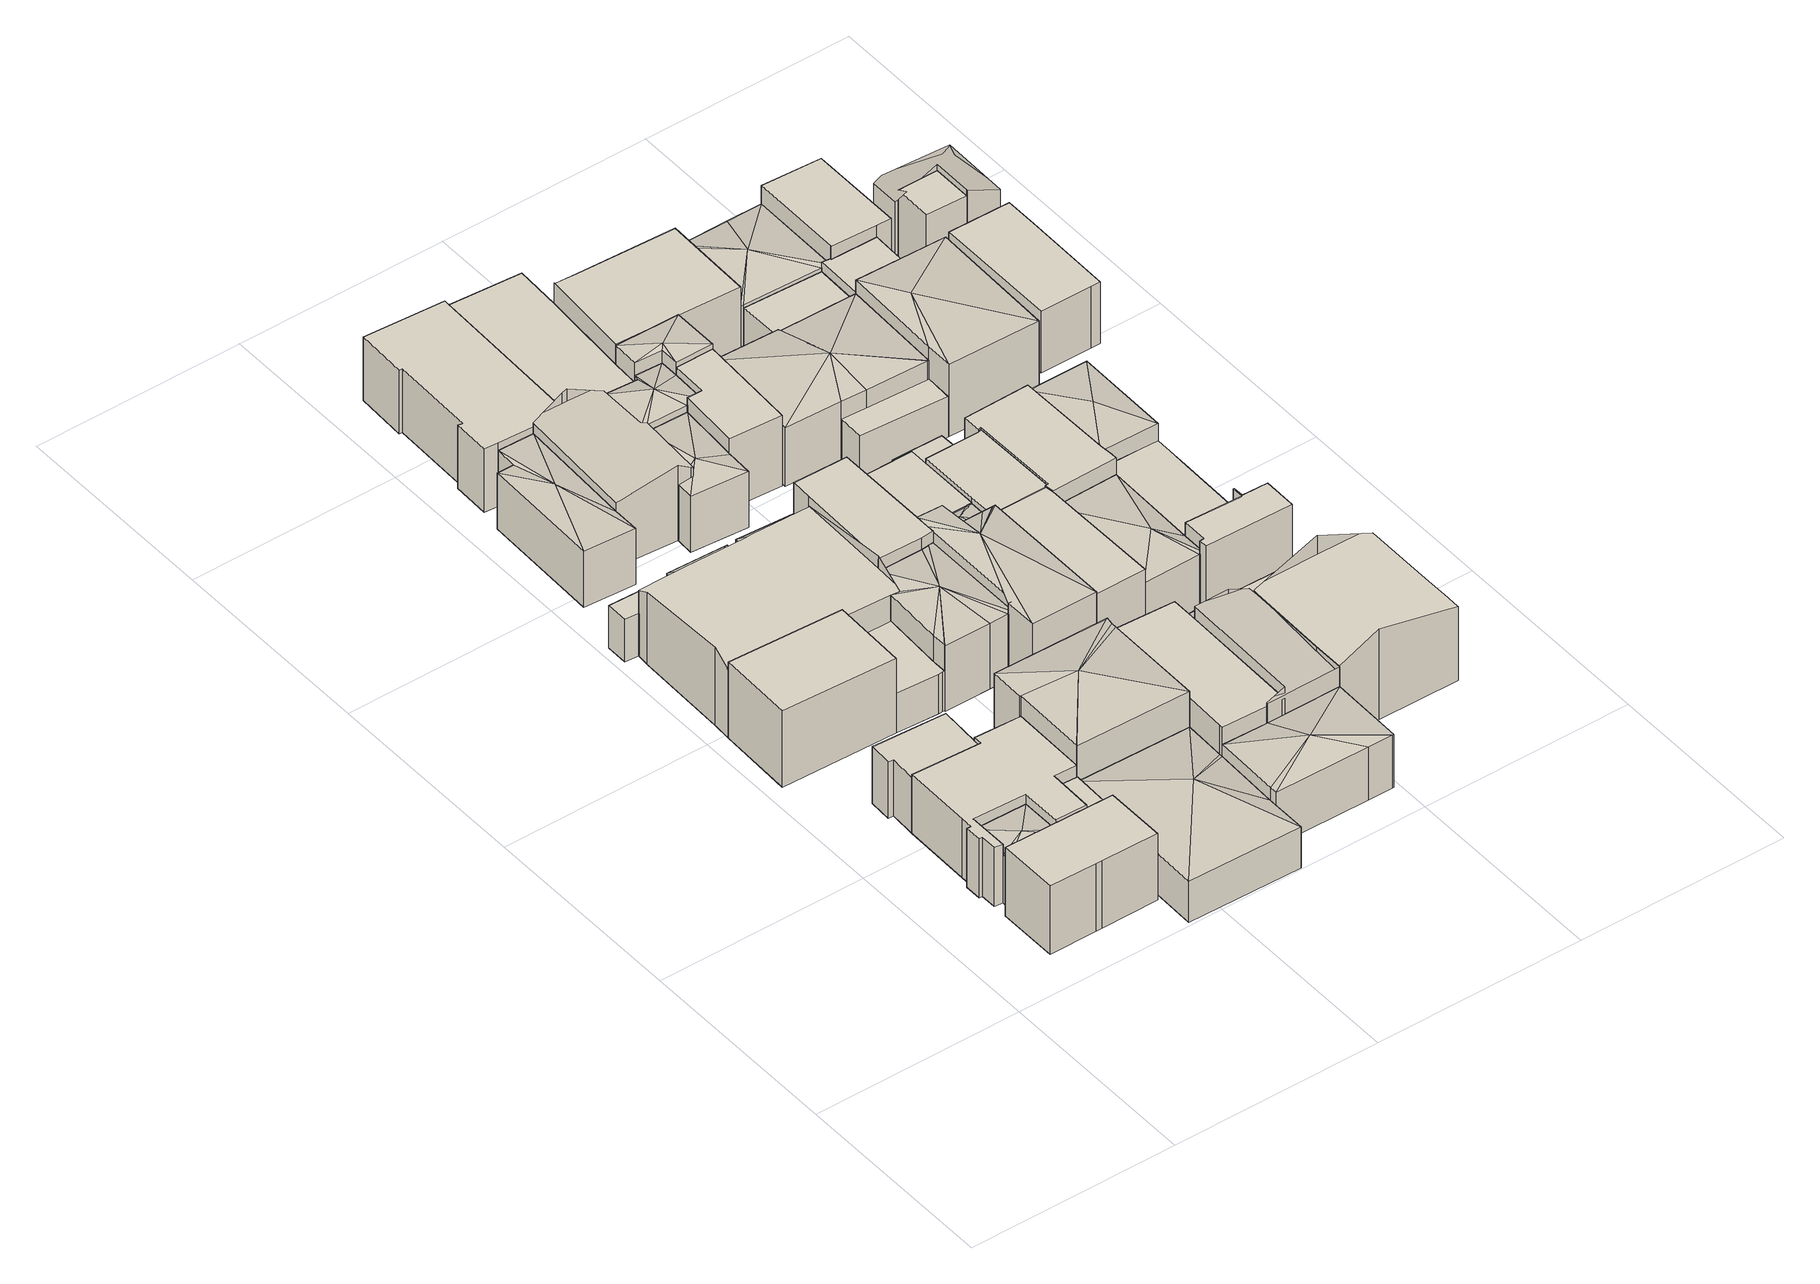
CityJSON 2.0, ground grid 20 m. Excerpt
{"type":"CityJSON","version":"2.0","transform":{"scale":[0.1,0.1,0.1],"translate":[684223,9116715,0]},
"CityObjects":{
"building1":{"type":"Building","attributes":{"Building Type":"Residential","Roof Shape":"hip","Roof Material":"Concrete Glazed Tile","Roof Material Code":"1","Roof Direction":"west","Building Height":4.95,"Roof Slope":25.5,"Footprint Area":23.11,"Solar PV Capacity Low":2.89,"Solar PV Capacity High":3.8,"Solar Annual Energy Low":4172,"Solar Annual Energy High":5498,"Suitable PV Area":17.27},"geometry":[{"type":"MultiSurface","lod":"2.2","boundaries":[[[0,1,2,3,4,5]],[[5,4,6,7]],[[4,3,8,6]],[[3,2,9,8]],[[2,1,10,9]],[[1,0,11,10]],[[0,5,7,11]],[[7,6,12]],[[6,8,12]],[[8,9,12]],[[9,10,12]],[[10,11,12]],[[11,7,12]]]}]},
"building2":{"type":"Building","attributes":{"Building Type":"Residential","Roof Shape":"shed","Roof Material":"Concrete Glazed Tile","Roof Material Code":"1","Roof Direction":"west","Building Height":6.92,"Roof Slope":14.3,"Footprint Area":62.15,"Solar PV Capacity Low":7.78,"Solar PV Capacity High":10.22,"Solar Annual Energy Low":11221,"Solar Annual Energy High":14788,"Suitable PV Area":46.46},"geometry":[{"type":"MultiSurface","lod":"2.2","boundaries":[[[13,14,15,16,17,18]],[[18,17,19,20]],[[17,16,21,19]],[[16,15,22,21]],[[15,14,23,22]],[[14,13,24,23]],[[13,18,20,24]],[[20,19,21,22,23,24]]]}]},
"building3":{"type":"Building","attributes":{"Building Type":"Residential","Roof Shape":"shed","Roof Material":"Concrete Glazed Tile","Roof Material Code":"1","Roof Direction":"west","Building Height":5.92,"Roof Slope":10.8,"Footprint Area":95.03,"Solar PV Capacity Low":11.9,"Solar PV Capacity High":15.63,"Solar Annual Energy Low":17157,"Solar Annual Energy High":22612,"Suitable PV Area":71.04},"geometry":[{"type":"MultiSurface","lod":"2.2","boundaries":[[[25,26,27,28,29,30,31,32,33,34,35,36,37,38,0,5,4,3]],[[3,4,39,40]],[[4,5,41,39]],[[5,0,42,41]],[[0,38,43,42]],[[38,37,44,43]],[[37,36,45,44]],[[36,35,46,45]],[[35,34,47,46]],[[34,33,48,47]],[[33,32,49,48]],[[32,31,50,49]],[[31,30,51,50]],[[30,29,52,51]],[[29,28,53,52]],[[28,27,54,53]],[[27,26,55,54]],[[26,25,56,55]],[[25,3,40,56]],[[40,39,41,42,43,44,45,46,47,48,49,50,51,52,53,54,55,56]]]}]},
"building4":{"type":"Building","attributes":{"Building Type":"Residential","Roof Shape":"shed","Roof Material":"Concrete Glazed Tile","Roof Material Code":"1","Roof Direction":"west","Building Height":5.67,"Roof Slope":19.9,"Footprint Area":32.09,"Solar PV Capacity Low":4.02,"Solar PV Capacity High":5.28,"Solar Annual Energy Low":5793,"Solar Annual Energy High":7635,"Suitable PV Area":23.99},"geometry":[{"type":"MultiSurface","lod":"2.2","boundaries":[[[57,58,59,32,31,30,60]],[[60,30,61,62]],[[30,31,63,61]],[[31,32,64,63]],[[32,59,65,64]],[[59,58,66,65]],[[58,57,67,66]],[[57,60,62,67]],[[62,61,63,64,65,66,67]]]}]},
"building5":{"type":"Building","attributes":{"Building Type":"Residential","Roof Shape":"shed","Roof Material":"Concrete Glazed Tile","Roof Material Code":"1","Roof Direction":"west","Building Height":7.72,"Roof Slope":13.5,"Footprint Area":79.87,"Solar PV Capacity Low":10,"Solar PV Capacity High":13.13,"Solar Annual Energy Low":14419,"Solar Annual Energy High":19003,"Suitable PV Area":59.7},"geometry":[{"type":"MultiSurface","lod":"2.2","boundaries":[[[68,69,70,71]],[[71,70,72,73]],[[70,69,74,72]],[[69,68,75,74]],[[68,71,73,75]],[[73,72,74,75]]]}]},
"building6":{"type":"Building","attributes":{"Building Type":"Residential","Roof Shape":"flat","Roof Material":"Concrete Glazed Tile","Roof Material Code":"1","Roof Direction":"west","Building Height":4.41,"Roof Slope":7.9,"Footprint Area":8.49,"Solar PV Capacity Low":1.06,"Solar PV Capacity High":1.4,"Solar Annual Energy Low":1532,"Solar Annual Energy High":2019,"Suitable PV Area":6.34},"geometry":[{"type":"MultiSurface","lod":"2.2","boundaries":[[[76,77,78,79,80]],[[80,79,81,82]],[[79,78,83,81]],[[78,77,84,83]],[[77,76,85,84]],[[76,80,82,85]],[[82,81,83,84,85]]]}]},
"building7":{"type":"Building","attributes":{"Building Type":"Residential","Roof Shape":"shed","Roof Material":"Concrete Glazed Tile","Roof Material Code":"1","Roof Direction":"west","Building Height":4.76,"Roof Slope":17.5,"Footprint Area":8.73,"Solar PV Capacity Low":1.09,"Solar PV Capacity High":1.43,"Solar Annual Energy Low":1575,"Solar Annual Energy High":2076,"Suitable PV Area":6.52},"geometry":[{"type":"MultiSurface","lod":"2.2","boundaries":[[[27,86,26,87,88]],[[88,87,89,90]],[[87,26,91,89]],[[26,86,92,91]],[[86,27,93,92]],[[27,88,90,93]],[[90,89,91,92,93]]]}]},
"building8":{"type":"Building","attributes":{"Building Type":"Residential","Roof Shape":"gable","Roof Material":"Concrete Glazed Tile","Roof Material Code":"1","Roof Direction":"west","Building Height":6.79,"Roof Slope":32.1,"Footprint Area":198.18,"Solar PV Capacity Low":24.81,"Solar PV Capacity High":32.59,"Solar Annual Energy Low":35781,"Solar Annual Energy High":47156,"Suitable PV Area":148.14},"geometry":[{"type":"MultiSurface","lod":"2.2","boundaries":[[[94,95,96,79,78,97,98,68,71,99,100,101,102,103]],[[103,102,104,105]],[[102,101,106,104]],[[101,100,107,106]],[[100,99,108,107]],[[99,71,109,108]],[[71,68,110,109]],[[68,98,111,110]],[[98,97,112,111]],[[97,78,113,112]],[[78,79,114,113]],[[79,96,115,114]],[[96,95,116,115]],[[95,94,117,116]],[[94,103,105,117]],[[105,104,106,107,108,109,110,111,112,113,114,115,116,117]]]}]},
"building9":{"type":"Building","attributes":{"Building Type":"Residential","Roof Shape":"hip","Roof Material":"Concrete Glazed Tile","Roof Material Code":"1","Roof Direction":"west","Building Height":5.76,"Roof Slope":23.3,"Footprint Area":64.36,"Solar PV Capacity Low":8.06,"Solar PV Capacity High":10.58,"Solar Annual Energy Low":11620,"Solar Annual Energy High":15314,"Suitable PV Area":48.11},"geometry":[{"type":"MultiSurface","lod":"2.2","boundaries":[[[118,119,120,121,122,123,124]],[[124,123,125,126]],[[123,122,127,125]],[[122,121,128,127]],[[121,120,129,128]],[[120,119,130,129]],[[119,118,131,130]],[[118,124,126,131]],[[126,125,132]],[[125,127,132]],[[127,128,132]],[[128,129,132]],[[129,130,132]],[[130,131,132]],[[131,126,132]]]}]},
"building10":{"type":"Building","attributes":{"Building Type":"Residential","Roof Shape":"hip","Roof Material":"Concrete Glazed Tile","Roof Material Code":"1","Roof Direction":"west","Building Height":4.26,"Roof Slope":24.6,"Footprint Area":159.82,"Solar PV Capacity Low":20.01,"Solar PV Capacity High":26.28,"Solar Annual Energy Low":28854,"Solar Annual Energy High":38028,"Suitable PV Area":119.46},"geometry":[{"type":"MultiSurface","lod":"2.2","boundaries":[[[86,133,134,135,136,137,138]],[[138,137,139,140]],[[137,136,141,139]],[[136,135,142,141]],[[135,134,143,142]],[[134,133,144,143]],[[133,86,145,144]],[[86,138,140,145]],[[140,139,146]],[[139,141,146]],[[141,142,146]],[[142,143,146]],[[143,144,146]],[[144,145,146]],[[145,140,146]]]}]},
"building11":{"type":"Building","attributes":{"Building Type":"Residential","Roof Shape":"hip","Roof Material":"Concrete Glazed Tile","Roof Material Code":"1","Roof Direction":"west","Building Height":4.61,"Roof Slope":29.7,"Footprint Area":13.89,"Solar PV Capacity Low":1.74,"Solar PV Capacity High":2.28,"Solar Annual Energy Low":2508,"Solar Annual Energy High":3305,"Suitable PV Area":10.38},"geometry":[{"type":"MultiSurface","lod":"2.2","boundaries":[[[147,96,95,148]],[[148,95,149,150]],[[95,96,151,149]],[[96,147,152,151]],[[147,148,150,152]],[[150,149,153]],[[149,151,153]],[[151,152,153]],[[152,150,153]]]}]},
"building12":{"type":"Building","attributes":{"Building Type":"Residential","Roof Shape":"flat","Roof Material":"Concrete Glazed Tile","Roof Material Code":"1","Roof Direction":"west","Building Height":4.1,"Roof Slope":13,"Footprint Area":33.46,"Solar PV Capacity Low":4.19,"Solar PV Capacity High":5.5,"Solar Annual Energy Low":6041,"Solar Annual Energy High":7962,"Suitable PV Area":25.01},"geometry":[{"type":"MultiSurface","lod":"2.2","boundaries":[[[154,99,71,70,155,156,157]],[[157,156,158,159]],[[156,155,160,158]],[[155,70,161,160]],[[70,71,162,161]],[[71,99,163,162]],[[99,154,164,163]],[[154,157,159,164]],[[159,158,160,161,162,163,164]]]}]},
"building13":{"type":"Building","attributes":{"Building Type":"Residential","Roof Shape":"hip","Roof Material":"Concrete Glazed Tile","Roof Material Code":"1","Roof Direction":"west","Building Height":7.96,"Roof Slope":23,"Footprint Area":118.15,"Solar PV Capacity Low":14.79,"Solar PV Capacity High":19.43,"Solar Annual Energy Low":21332,"Solar Annual Energy High":28113,"Suitable PV Area":88.32},"geometry":[{"type":"MultiSurface","lod":"2.2","boundaries":[[[165,29,28,27,86,138,166,167,168]],[[168,167,169,170]],[[167,166,171,169]],[[166,138,172,171]],[[138,86,173,172]],[[86,27,174,173]],[[27,28,175,174]],[[28,29,176,175]],[[29,165,177,176]],[[165,168,170,177]],[[170,169,178]],[[169,171,178]],[[171,172,178]],[[172,173,178]],[[173,174,178]],[[174,175,178]],[[175,176,178]],[[176,177,178]],[[177,170,178]]]}]},
"building14":{"type":"Building","attributes":{"Building Type":"Residential","Roof Shape":"gable","Roof Material":"Concrete Glazed Tile","Roof Material Code":"1","Roof Direction":"west","Building Height":6.67,"Roof Slope":33.5,"Footprint Area":80.78,"Solar PV Capacity Low":10.11,"Solar PV Capacity High":13.28,"Solar Annual Energy Low":14584,"Solar Annual Energy High":19221,"Suitable PV Area":60.38},"geometry":[{"type":"MultiSurface","lod":"2.2","boundaries":[[[179,180,181,182,183,120,119,184,185,186]],[[186,185,187,188]],[[185,184,189,187]],[[184,119,190,189]],[[119,120,191,190]],[[120,183,192,191]],[[183,182,193,192]],[[182,181,194,193]],[[181,180,195,194]],[[180,179,196,195]],[[179,186,188,196]],[[188,187,189,190,191,192,193,194,195,196]]]}]},
"building15":{"type":"Building","attributes":{"Building Type":"Residential","Roof Shape":"shed","Roof Material":"Clay Tile Shingle","Roof Material Code":"3","Roof Direction":"west","Building Height":6.36,"Roof Slope":14.6,"Footprint Area":125.39,"Solar PV Capacity Low":15.7,"Solar PV Capacity High":20.62,"Solar Annual Energy Low":22637,"Solar Annual Energy High":29834,"Suitable PV Area":93.73},"geometry":[{"type":"MultiSurface","lod":"2.2","boundaries":[[[197,198,199,200,201,202,121,120,183,182,203]],[[203,182,204,205]],[[182,183,206,204]],[[183,120,207,206]],[[120,121,208,207]],[[121,202,209,208]],[[202,201,210,209]],[[201,200,211,210]],[[200,199,212,211]],[[199,198,213,212]],[[198,197,214,213]],[[197,203,205,214]],[[205,204,206,207,208,209,210,211,212,213,214]]]}]},
"building16":{"type":"Building","attributes":{"Building Type":"Residential","Roof Shape":"hip","Roof Material":"Concrete Glazed Tile","Roof Material Code":"1","Roof Direction":"west","Building Height":4.94,"Roof Slope":24.8,"Footprint Area":11.7,"Solar PV Capacity Low":1.47,"Solar PV Capacity High":1.92,"Solar Annual Energy Low":2113,"Solar Annual Energy High":2784,"Suitable PV Area":8.75},"geometry":[{"type":"MultiSurface","lod":"2.2","boundaries":[[[215,94,102,216]],[[216,102,217,218]],[[102,94,219,217]],[[94,215,220,219]],[[215,216,218,220]],[[218,217,221]],[[217,219,221]],[[219,220,221]],[[220,218,221]]]}]},
"building17":{"type":"Building","attributes":{"Building Type":"Residential","Roof Shape":"hip","Roof Material":"Concrete Glazed Tile","Roof Material Code":"1","Roof Direction":"west","Building Height":6.76,"Roof Slope":26.4,"Footprint Area":64.16,"Solar PV Capacity Low":8.03,"Solar PV Capacity High":10.55,"Solar Annual Energy Low":11584,"Solar Annual Energy High":15267,"Suitable PV Area":47.96},"geometry":[{"type":"MultiSurface","lod":"2.2","boundaries":[[[222,223,224,101,100,99,154,157,225,226,227,228,229]],[[229,228,230,231]],[[228,227,232,230]],[[227,226,233,232]],[[226,225,234,233]],[[225,157,235,234]],[[157,154,236,235]],[[154,99,108,236]],[[99,100,107,108]],[[100,101,237,107]],[[101,224,238,237]],[[224,223,239,238]],[[223,222,240,239]],[[222,229,231,240]],[[231,230,241]],[[230,232,241]],[[232,233,241]],[[233,234,241]],[[234,235,241]],[[235,236,241]],[[236,108,241]],[[108,107,241]],[[107,237,241]],[[237,238,241]],[[238,239,241]],[[239,240,241]],[[240,231,241]]]}]},
"building18":{"type":"Building","attributes":{"Building Type":"Residential","Roof Shape":"hip","Roof Material":"Concrete Glazed Tile","Roof Material Code":"1","Roof Direction":"west","Building Height":5.76,"Roof Slope":23.4,"Footprint Area":35.89,"Solar PV Capacity Low":4.49,"Solar PV Capacity High":5.9,"Solar Annual Energy Low":6480,"Solar Annual Energy High":8540,"Suitable PV Area":26.83},"geometry":[{"type":"MultiSurface","lod":"2.2","boundaries":[[[242,243,179,186,185,184,244,245]],[[245,244,246,247]],[[244,184,248,246]],[[184,185,249,248]],[[185,186,250,249]],[[186,179,251,250]],[[179,243,252,251]],[[243,242,253,252]],[[242,245,247,253]],[[247,246,254]],[[246,248,254]],[[248,249,254]],[[249,250,254]],[[250,251,254]],[[251,252,254]],[[252,253,254]],[[253,247,254]]]}]},
"building19":{"type":"Building","attributes":{"Building Type":"Residential","Roof Shape":"shed","Roof Material":"Concrete Glazed Tile","Roof Material Code":"1","Roof Direction":"west","Building Height":7.95,"Roof Slope":13.9,"Footprint Area":60.38,"Solar PV Capacity Low":7.56,"Solar PV Capacity High":9.93,"Solar Annual Energy Low":10901,"Solar Annual Energy High":14366,"Suitable PV Area":45.13},"geometry":[{"type":"MultiSurface","lod":"2.2","boundaries":[[[222,229,255,256,257,258,216,102,101,224,223]],[[223,224,259,260]],[[224,101,261,259]],[[101,102,262,261]],[[102,216,263,262]],[[216,258,264,263]],[[258,257,265,264]],[[257,256,266,265]],[[256,255,267,266]],[[255,229,268,267]],[[229,222,269,268]],[[222,223,260,269]],[[260,259,261,262,263,264,265,266,267,268,269]]]}]},
"building20":{"type":"Building","attributes":{"Building Type":"Residential","Roof Shape":"hip","Roof Material":"Concrete Glazed Tile","Roof Material Code":"1","Roof Direction":"west","Building Height":5.53,"Roof Slope":26.9,"Footprint Area":81.76,"Solar PV Capacity Low":10.24,"Solar PV Capacity High":13.45,"Solar Annual Energy Low":14762,"Solar Annual Energy High":19455,"Suitable PV Area":61.12},"geometry":[{"type":"MultiSurface","lod":"2.2","boundaries":[[[136,270,271,272,273,274,275,276]],[[276,275,277,278]],[[275,274,279,277]],[[274,273,280,279]],[[273,272,281,280]],[[272,271,282,281]],[[271,270,283,282]],[[270,136,284,283]],[[136,276,278,284]],[[278,277,285]],[[277,279,285]],[[279,280,285]],[[280,281,285]],[[281,282,285]],[[282,283,285]],[[283,284,285]],[[284,278,285]]]}]},
"building21":{"type":"Building","attributes":{"Building Type":"Residential","Roof Shape":"shed","Roof Material":"Clay Tile Shingle","Roof Material Code":"3","Roof Direction":"west","Building Height":7.06,"Roof Slope":17.8,"Footprint Area":88.1,"Solar PV Capacity Low":11.03,"Solar PV Capacity High":14.49,"Solar Annual Energy Low":15906,"Solar Annual Energy High":20962,"Suitable PV Area":65.85},"geometry":[{"type":"MultiSurface","lod":"2.2","boundaries":[[[167,166,138,137,136,286,287,288,289]],[[289,288,290,291]],[[288,287,292,290]],[[287,286,293,292]],[[286,136,294,293]],[[136,137,295,294]],[[137,138,296,295]],[[138,166,297,296]],[[166,167,298,297]],[[167,289,291,298]],[[291,290,292,293,294,295,296,297,298]]]}]},
"building22":{"type":"Building","attributes":{"Building Type":"Residential","Roof Shape":"hip","Roof Material":"Concrete Glazed Tile","Roof Material Code":"1","Roof Direction":"west","Building Height":7.94,"Roof Slope":26.4,"Footprint Area":82.86,"Solar PV Capacity Low":10.38,"Solar PV Capacity High":13.63,"Solar Annual Energy Low":14961,"Solar Annual Energy High":19717,"Suitable PV Area":61.94},"geometry":[{"type":"MultiSurface","lod":"2.2","boundaries":[[[255,229,228,227,299,300,301,302,303,304,305,306]],[[306,305,307,308]],[[305,304,309,307]],[[304,303,310,309]],[[303,302,311,310]],[[302,301,312,311]],[[301,300,313,312]],[[300,299,314,313]],[[299,227,315,314]],[[227,228,316,315]],[[228,229,317,316]],[[229,255,318,317]],[[255,306,308,318]],[[308,307,319]],[[307,309,319]],[[309,310,319]],[[310,311,319]],[[311,312,319]],[[312,313,319]],[[313,314,319]],[[314,315,319]],[[315,316,319]],[[316,317,319]],[[317,318,319]],[[318,308,319]]]}]},
"building23":{"type":"Building","attributes":{"Building Type":"Residential","Roof Shape":"hip","Roof Material":"Concrete Glazed Tile","Roof Material Code":"1","Roof Direction":"west","Building Height":6.46,"Roof Slope":27.6,"Footprint Area":29.27,"Solar PV Capacity Low":3.67,"Solar PV Capacity High":4.81,"Solar Annual Energy Low":5285,"Solar Annual Energy High":6965,"Suitable PV Area":21.88},"geometry":[{"type":"MultiSurface","lod":"2.2","boundaries":[[[320,321,181,180,179,243,322,323,324]],[[324,323,325,326]],[[323,322,327,325]],[[322,243,328,327]],[[243,179,329,328]],[[179,180,330,329]],[[180,181,331,330]],[[181,321,332,331]],[[321,320,333,332]],[[320,324,326,333]],[[326,325,334]],[[325,327,334]],[[327,328,334]],[[328,329,334]],[[329,330,334]],[[330,331,334]],[[331,332,334]],[[332,333,334]],[[333,326,334]]]}]},
"building24":{"type":"Building","attributes":{"Building Type":"Residential","Roof Shape":"flat","Roof Material":"Clay Tile Shingle","Roof Material Code":"3","Roof Direction":"west","Building Height":5.84,"Roof Slope":14.4,"Footprint Area":113.96,"Solar PV Capacity Low":14.27,"Solar PV Capacity High":18.74,"Solar Annual Energy Low":20575,"Solar Annual Energy High":27117,"Suitable PV Area":85.19},"geometry":[{"type":"MultiSurface","lod":"2.2","boundaries":[[[320,335,336,337,203,182,181,321]],[[321,181,338,339]],[[181,182,340,338]],[[182,203,341,340]],[[203,337,342,341]],[[337,336,343,342]],[[336,335,344,343]],[[335,320,345,344]],[[320,321,339,345]],[[339,338,340,341,342,343,344,345]]]}]},
"building25":{"type":"Building","attributes":{"Building Type":"Residential","Roof Shape":"hip","Roof Material":"Concrete Glazed Tile","Roof Material Code":"1","Roof Direction":"west","Building Height":6.42,"Roof Slope":27.8,"Footprint Area":7.72,"Solar PV Capacity Low":0.97,"Solar PV Capacity High":1.27,"Solar Annual Energy Low":1394,"Solar Annual Energy High":1837,"Suitable PV Area":5.77},"geometry":[{"type":"MultiSurface","lod":"2.2","boundaries":[[[346,347,348,306,305,304,303]],[[303,304,349,350]],[[304,305,351,349]],[[305,306,352,351]],[[306,348,353,352]],[[348,347,354,353]],[[347,346,355,354]],[[346,303,350,355]],[[350,349,356]],[[349,351,356]],[[351,352,356]],[[352,353,356]],[[353,354,356]],[[354,355,356]],[[355,350,356]]]}]},
"building26":{"type":"Building","attributes":{"Building Type":"Residential","Roof Shape":"flat","Roof Material":"Concrete Glazed Tile","Roof Material Code":"1","Roof Direction":"west","Building Height":7.29,"Roof Slope":7,"Footprint Area":42.24,"Solar PV Capacity Low":5.29,"Solar PV Capacity High":6.95,"Solar Annual Energy Low":7627,"Solar Annual Energy High":10051,"Suitable PV Area":31.58},"geometry":[{"type":"MultiSurface","lod":"2.2","boundaries":[[[323,322,243,357,358,359]],[[359,358,360,361]],[[358,357,362,360]],[[357,243,363,362]],[[243,322,364,363]],[[322,323,365,364]],[[323,359,361,365]],[[360,362,363,364,365,361]]]}]},
"building27":{"type":"Building","attributes":{"Building Type":"Residential","Roof Shape":"gable","Roof Material":"Concrete Glazed Tile","Roof Material Code":"1","Roof Direction":"west","Building Height":7.49,"Roof Slope":27.9,"Footprint Area":62.58,"Solar PV Capacity Low":7.84,"Solar PV Capacity High":10.29,"Solar Annual Energy Low":11299,"Solar Annual Energy High":14891,"Suitable PV Area":46.78},"geometry":[{"type":"MultiSurface","lod":"2.2","boundaries":[[[366,288,287,286,276,275,367,368,369,370]],[[370,369,371,372]],[[369,368,373,371]],[[368,367,374,373]],[[367,275,375,374]],[[275,276,376,375]],[[276,286,377,376]],[[286,287,378,377]],[[287,288,379,378]],[[288,366,380,379]],[[366,370,372,380]],[[372,371,373,374,375,376,377,378,379,380]]]}]},
"building28":{"type":"Building","attributes":{"Building Type":"Residential","Roof Shape":"flat","Roof Material":"Concrete Glazed Tile","Roof Material Code":"1","Roof Direction":"west","Building Height":6.46,"Roof Slope":11.2,"Footprint Area":42.32,"Solar PV Capacity Low":5.3,"Solar PV Capacity High":6.96,"Solar Annual Energy Low":7640,"Solar Annual Energy High":10069,"Suitable PV Area":31.63},"geometry":[{"type":"MultiSurface","lod":"2.2","boundaries":[[[381,257,256,255,348,347,346,382,383]],[[383,382,384,385]],[[382,346,386,384]],[[346,347,387,386]],[[347,348,388,387]],[[348,255,389,388]],[[255,256,390,389]],[[256,257,391,390]],[[257,381,392,391]],[[381,383,385,392]],[[385,384,386,387,388,389,390,391,392]]]}]},
"building29":{"type":"Building","attributes":{"Building Type":"Residential","Roof Shape":"hip","Roof Material":"Concrete Glazed Tile","Roof Material Code":"1","Roof Direction":"west","Building Height":7.77,"Roof Slope":27,"Footprint Area":22.51,"Solar PV Capacity Low":2.82,"Solar PV Capacity High":3.7,"Solar Annual Energy Low":4065,"Solar Annual Energy High":5357,"Suitable PV Area":16.83},"geometry":[{"type":"MultiSurface","lod":"2.2","boundaries":[[[393,335,320,324,323,359]],[[359,323,394,395]],[[323,324,396,394]],[[324,320,397,396]],[[320,335,398,397]],[[335,393,399,398]],[[393,359,395,399]],[[395,394,400]],[[394,396,400]],[[396,397,400]],[[397,398,400]],[[398,399,400]],[[399,395,400]]]}]},
"building30":{"type":"Building","attributes":{"Building Type":"Residential","Roof Shape":"flat","Roof Material":"Clay Tile Shingle","Roof Material Code":"3","Roof Direction":"west","Building Height":7.13,"Roof Slope":13.3,"Footprint Area":64.46,"Solar PV Capacity Low":8.07,"Solar PV Capacity High":10.6,"Solar Annual Energy Low":11638,"Solar Annual Energy High":15338,"Suitable PV Area":48.18},"geometry":[{"type":"MultiSurface","lod":"2.2","boundaries":[[[401,301,402,403,404,405]],[[405,404,406,407]],[[404,403,408,406]],[[403,402,409,408]],[[402,301,410,409]],[[301,401,411,410]],[[401,405,407,411]],[[407,406,408,409,410,411]]]}]},
"building31":{"type":"Building","attributes":{"Building Type":"Residential","Roof Shape":"hip","Roof Material":"Concrete Glazed Tile","Roof Material Code":"1","Roof Direction":"west","Building Height":5.05,"Roof Slope":25.4,"Footprint Area":8.63,"Solar PV Capacity Low":1.08,"Solar PV Capacity High":1.42,"Solar Annual Energy Low":1557,"Solar Annual Energy High":2053,"Suitable PV Area":6.45},"geometry":[{"type":"MultiSurface","lod":"2.2","boundaries":[[[289,288,366,412]],[[412,366,413,414]],[[366,288,415,413]],[[288,289,416,415]],[[289,412,414,416]],[[414,413,417]],[[413,415,417]],[[415,416,417]],[[416,414,417]]]}]},
"building32":{"type":"Building","attributes":{"Building Type":"Residential","Roof Shape":"flat","Roof Material":"Concrete Glazed Tile","Roof Material Code":"1","Roof Direction":"west","Building Height":7,"Roof Slope":13.9,"Footprint Area":46.75,"Solar PV Capacity Low":5.85,"Solar PV Capacity High":7.69,"Solar Annual Energy Low":8441,"Solar Annual Energy High":11125,"Suitable PV Area":34.95},"geometry":[{"type":"MultiSurface","lod":"2.2","boundaries":[[[418,419,420,382,346,303,302,421,301,422,423]],[[423,422,424,425]],[[422,301,426,424]],[[301,421,427,426]],[[421,302,428,427]],[[302,303,429,428]],[[303,346,430,429]],[[346,382,431,430]],[[382,420,432,431]],[[420,419,433,432]],[[419,418,434,433]],[[418,423,425,434]],[[425,424,426,427,428,429,430,431,432,433,434]]]}]},
"building33":{"type":"Building","attributes":{"Building Type":"Residential","Roof Shape":"shed","Roof Material":"Concrete Glazed Tile","Roof Material Code":"1","Roof Direction":"west","Building Height":4.87,"Roof Slope":18,"Footprint Area":14.9,"Solar PV Capacity Low":1.87,"Solar PV Capacity High":2.45,"Solar Annual Energy Low":2690,"Solar Annual Energy High":3546,"Suitable PV Area":11.14},"geometry":[{"type":"MultiSurface","lod":"2.2","boundaries":[[[435,381,383,382,420,436]],[[436,420,437,438]],[[420,382,439,437]],[[382,383,440,439]],[[383,381,441,440]],[[381,435,442,441]],[[435,436,438,442]],[[438,437,439,440,441,442]]]}]},
"building34":{"type":"Building","attributes":{"Building Type":"Residential","Roof Shape":"shed","Roof Material":"Concrete Glazed Tile","Roof Material Code":"1","Roof Direction":"west","Building Height":7.6,"Roof Slope":16,"Footprint Area":103.67,"Solar PV Capacity Low":12.98,"Solar PV Capacity High":17.05,"Solar Annual Energy Low":18717,"Solar Annual Energy High":24667,"Suitable PV Area":77.49},"geometry":[{"type":"MultiSurface","lod":"2.2","boundaries":[[[393,443,444,445,446,336,335]],[[335,336,447,448]],[[336,446,449,447]],[[446,445,450,449]],[[445,444,451,450]],[[444,443,452,451]],[[443,393,453,452]],[[393,335,448,453]],[[448,447,449,450,451,452,453]]]}]},
"building35":{"type":"Building","attributes":{"Building Type":"Residential","Roof Shape":"hip","Roof Material":"Concrete Glazed Tile","Roof Material Code":"1","Roof Direction":"west","Building Height":5.52,"Roof Slope":29.7,"Footprint Area":70.62,"Solar PV Capacity Low":8.84,"Solar PV Capacity High":11.61,"Solar Annual Energy Low":12751,"Solar Annual Energy High":16805,"Suitable PV Area":52.79},"geometry":[{"type":"MultiSurface","lod":"2.2","boundaries":[[[454,455,456,457,405,404]],[[404,405,458,459]],[[405,457,460,458]],[[457,456,461,460]],[[456,455,462,461]],[[455,454,463,462]],[[454,404,459,463]],[[459,458,464]],[[458,460,464]],[[460,461,464]],[[461,462,464]],[[462,463,464]],[[463,459,464]]]}]},
"building36":{"type":"Building","attributes":{"Building Type":"Residential","Roof Shape":"gable","Roof Material":"Concrete Glazed Tile","Roof Material Code":"1","Roof Direction":"west","Building Height":4.87,"Roof Slope":32.9,"Footprint Area":19.81,"Solar PV Capacity Low":2.48,"Solar PV Capacity High":3.26,"Solar Annual Energy Low":3577,"Solar Annual Energy High":4714,"Suitable PV Area":14.81},"geometry":[{"type":"MultiSurface","lod":"2.2","boundaries":[[[465,466,467,468]],[[468,467,469,470]],[[467,466,471,469]],[[466,465,472,471]],[[465,468,470,472]],[[470,469,471,472]]]}]},
"building37":{"type":"Building","attributes":{"Building Type":"Residential","Roof Shape":"hip","Roof Material":"Concrete Glazed Tile","Roof Material Code":"1","Roof Direction":"west","Building Height":6.13,"Roof Slope":23.2,"Footprint Area":134.39,"Solar PV Capacity Low":16.83,"Solar PV Capacity High":22.1,"Solar Annual Energy Low":24264,"Solar Annual Energy High":31978,"Suitable PV Area":100.46},"geometry":[{"type":"MultiSurface","lod":"2.2","boundaries":[[[473,359,474,475,476,477,478,479,480]],[[480,479,481,482]],[[479,478,483,481]],[[478,477,484,483]],[[477,476,485,484]],[[476,475,486,485]],[[475,474,487,486]],[[474,359,488,487]],[[359,473,489,488]],[[473,480,482,489]],[[482,481,490]],[[481,483,490]],[[483,484,490]],[[484,485,490]],[[485,486,490]],[[486,487,490]],[[487,488,490]],[[488,489,490]],[[489,482,490]]]}]},
"building38":{"type":"Building","attributes":{"Building Type":"Residential","Roof Shape":"gable","Roof Material":"Concrete Glazed Tile","Roof Material Code":"1","Roof Direction":"west","Building Height":7.63,"Roof Slope":28.3,"Footprint Area":128.99,"Solar PV Capacity Low":16.15,"Solar PV Capacity High":21.21,"Solar Annual Energy Low":23288,"Solar Annual Energy High":30691,"Suitable PV Area":96.42},"geometry":[{"type":"MultiSurface","lod":"2.2","boundaries":[[[467,466,369,368,367,275,491,492,493,494,495,496]],[[496,495,497,498]],[[495,494,499,497]],[[494,493,500,499]],[[493,492,501,500]],[[492,491,502,501]],[[491,275,503,502]],[[275,367,504,503]],[[367,368,505,504]],[[368,369,506,505]],[[369,466,507,506]],[[466,467,508,507]],[[467,496,498,508]],[[498,497,499,500,501,502,503,504,505,506,507,508]]]}]},
"building39":{"type":"Building","attributes":{"Building Type":"Residential","Roof Shape":"shed","Roof Material":"Concrete Glazed Tile","Roof Material Code":"1","Roof Direction":"west","Building Height":4.21,"Roof Slope":16.9,"Footprint Area":21.56,"Solar PV Capacity Low":2.7,"Solar PV Capacity High":3.55,"Solar Annual Energy Low":3892,"Solar Annual Energy High":5130,"Suitable PV Area":16.12},"geometry":[{"type":"MultiSurface","lod":"2.2","boundaries":[[[476,475,509,510,478]],[[478,510,511,512]],[[510,509,513,511]],[[509,475,514,513]],[[475,476,515,514]],[[476,478,512,515]],[[512,511,513,514,515]]]}]},
"building40":{"type":"Building","attributes":{"Building Type":"Residential","Roof Shape":"flat","Roof Material":"Concrete Glazed Tile","Roof Material Code":"1","Roof Direction":"west","Building Height":7.16,"Roof Slope":9.7,"Footprint Area":68.01,"Solar PV Capacity Low":8.52,"Solar PV Capacity High":11.18,"Solar Annual Energy Low":12279,"Solar Annual Energy High":16183,"Suitable PV Area":50.84},"geometry":[{"type":"MultiSurface","lod":"2.2","boundaries":[[[516,419,418,423,422,401,405,457,517,518,519]],[[519,518,520,521]],[[518,517,522,520]],[[517,457,523,522]],[[457,405,524,523]],[[405,401,525,524]],[[401,422,526,525]],[[422,423,527,526]],[[423,418,528,527]],[[418,419,529,528]],[[419,516,530,529]],[[516,519,521,530]],[[521,520,522,523,524,525,526,527,528,529,530]]]}]},
"building41":{"type":"Building","attributes":{"Building Type":"Residential","Roof Shape":"shed","Roof Material":"Concrete Glazed Tile","Roof Material Code":"1","Roof Direction":"west","Building Height":6.73,"Roof Slope":17.8,"Footprint Area":25.83,"Solar PV Capacity Low":3.23,"Solar PV Capacity High":4.25,"Solar Annual Energy Low":4663,"Solar Annual Energy High":6145,"Suitable PV Area":19.31},"geometry":[{"type":"MultiSurface","lod":"2.2","boundaries":[[[531,532,533,534,535,456,455,454,536,537]],[[537,536,538,539]],[[536,454,540,538]],[[454,455,541,540]],[[455,456,542,541]],[[456,535,543,542]],[[535,534,544,543]],[[534,533,545,544]],[[533,532,546,545]],[[532,531,547,546]],[[531,537,539,547]],[[539,538,540,541,542,543,544,545,546,547]]]}]},
"building42":{"type":"Building","attributes":{"Building Type":"Residential","Roof Shape":"gable","Roof Material":"Concrete Glazed Tile","Roof Material Code":"1","Roof Direction":"west","Building Height":4.85,"Roof Slope":32.1,"Footprint Area":59.97,"Solar PV Capacity Low":7.51,"Solar PV Capacity High":9.86,"Solar Annual Energy Low":10827,"Solar Annual Energy High":14269,"Suitable PV Area":44.83},"geometry":[{"type":"MultiSurface","lod":"2.2","boundaries":[[[517,457,456,535,534,548,549,518]],[[518,549,550,551]],[[549,548,552,550]],[[548,534,553,552]],[[534,535,554,553]],[[535,456,555,554]],[[456,457,556,555]],[[457,517,557,556]],[[517,518,551,557]],[[551,550,552,553,554,555,556,557]]]}]},
"building43":{"type":"Building","attributes":{"Building Type":"Residential","Roof Shape":"shed","Roof Material":"Concrete Glazed Tile","Roof Material Code":"1","Roof Direction":"west","Building Height":5.17,"Roof Slope":15.1,"Footprint Area":33.8,"Solar PV Capacity Low":4.23,"Solar PV Capacity High":5.56,"Solar Annual Energy Low":6103,"Solar Annual Energy High":8043,"Suitable PV Area":25.27},"geometry":[{"type":"MultiSurface","lod":"2.2","boundaries":[[[558,559,473,480,479]],[[479,480,560,561]],[[480,473,562,560]],[[473,559,563,562]],[[559,558,564,563]],[[558,479,561,564]],[[561,560,562,563,564]]]}]},
"building44":{"type":"Building","attributes":{"Building Type":"Residential","Roof Shape":"hip","Roof Material":"Concrete Glazed Tile","Roof Material Code":"1","Roof Direction":"west","Building Height":5.56,"Roof Slope":27.7,"Footprint Area":75.24,"Solar PV Capacity Low":9.42,"Solar PV Capacity High":12.37,"Solar Annual Energy Low":13584,"Solar Annual Energy High":17902,"Suitable PV Area":56.24},"geometry":[{"type":"MultiSurface","lod":"2.2","boundaries":[[[565,566,567,444,443,559,558,568]],[[568,558,569,570]],[[558,559,571,569]],[[559,443,572,571]],[[443,444,573,572]],[[444,567,574,573]],[[567,566,575,574]],[[566,565,576,575]],[[565,568,570,576]],[[570,569,577]],[[569,571,577]],[[571,572,577]],[[572,573,577]],[[573,574,577]],[[574,575,577]],[[575,576,577]],[[576,570,577]]]}]},
"building45":{"type":"Building","attributes":{"Building Type":"Residential","Roof Shape":"hip","Roof Material":"Concrete Glazed Tile","Roof Material Code":"1","Roof Direction":"west","Building Height":6.61,"Roof Slope":25.4,"Footprint Area":52.27,"Solar PV Capacity Low":6.55,"Solar PV Capacity High":8.6,"Solar Annual Energy Low":9438,"Solar Annual Energy High":12438,"Suitable PV Area":39.08},"geometry":[{"type":"MultiSurface","lod":"2.2","boundaries":[[[519,518,549,578]],[[578,549,579,580]],[[549,518,581,579]],[[518,519,582,581]],[[519,578,580,582]],[[580,579,583]],[[579,581,583]],[[581,582,583]],[[582,580,583]]]}]},
"building46":{"type":"Building","attributes":{"Building Type":"Residential","Roof Shape":"hip","Roof Material":"Concrete Glazed Tile","Roof Material Code":"1","Roof Direction":"west","Building Height":7.45,"Roof Slope":20.6,"Footprint Area":107.51,"Solar PV Capacity Low":13.46,"Solar PV Capacity High":17.68,"Solar Annual Energy Low":19410,"Solar Annual Energy High":25581,"Suitable PV Area":80.36},"geometry":[{"type":"MultiSurface","lod":"2.2","boundaries":[[[479,478,584,585,586]],[[586,585,587,588]],[[585,584,589,587]],[[584,478,590,589]],[[478,479,591,590]],[[479,586,588,591]],[[588,587,592]],[[587,589,592]],[[589,590,592]],[[590,591,592]],[[591,588,592]]]}]},
"building47":{"type":"Building","attributes":{"Building Type":"Residential","Roof Shape":"shed","Roof Material":"Concrete Glazed Tile","Roof Material Code":"1","Roof Direction":"west","Building Height":6.07,"Roof Slope":13.9,"Footprint Area":23.34,"Solar PV Capacity Low":2.92,"Solar PV Capacity High":3.84,"Solar Annual Energy Low":4214,"Solar Annual Energy High":5553,"Suitable PV Area":17.45},"geometry":[{"type":"MultiSurface","lod":"2.2","boundaries":[[[593,594,568,558,479,595]],[[595,479,596,597]],[[479,558,598,596]],[[558,568,599,598]],[[568,594,600,599]],[[594,593,601,600]],[[593,595,597,601]],[[597,596,598,599,600,601]]]}]},
"building48":{"type":"Building","attributes":{"Building Type":"Residential","Roof Shape":"shed","Roof Material":"Concrete Glazed Tile","Roof Material Code":"1","Roof Direction":"west","Building Height":7.29,"Roof Slope":16.9,"Footprint Area":52.83,"Solar PV Capacity Low":6.62,"Solar PV Capacity High":8.69,"Solar Annual Energy Low":9539,"Solar Annual Energy High":12571,"Suitable PV Area":39.49},"geometry":[{"type":"MultiSurface","lod":"2.2","boundaries":[[[565,568,594,593,602,603]],[[603,602,604,605]],[[602,593,606,604]],[[593,594,607,606]],[[594,568,608,607]],[[568,565,609,608]],[[565,603,605,609]],[[605,604,606,607,608,609]]]}]},
"building49":{"type":"Building","attributes":{"Building Type":"Residential","Roof Shape":"flat","Roof Material":"Concrete Glazed Tile","Roof Material Code":"1","Roof Direction":"west","Building Height":6.38,"Roof Slope":5.3,"Footprint Area":69.83,"Solar PV Capacity Low":8.74,"Solar PV Capacity High":11.48,"Solar Annual Energy Low":12608,"Solar Annual Energy High":16617,"Suitable PV Area":52.2},"geometry":[{"type":"MultiSurface","lod":"2.2","boundaries":[[[610,611,612,613,614,615]],[[615,614,616,617]],[[614,613,618,616]],[[613,612,619,618]],[[612,611,620,619]],[[611,610,621,620]],[[610,615,617,621]],[[617,616,618,619,620,621]]]}]},
"building50":{"type":"Building","attributes":{"Building Type":"Residential","Roof Shape":"gable","Roof Material":"Concrete Glazed Tile","Roof Material Code":"1","Roof Direction":"west","Building Height":7.86,"Roof Slope":27.4,"Footprint Area":14.39,"Solar PV Capacity Low":1.8,"Solar PV Capacity High":2.37,"Solar Annual Energy Low":2599,"Solar Annual Energy High":3425,"Suitable PV Area":10.76},"geometry":[{"type":"MultiSurface","lod":"2.2","boundaries":[[[622,623,624,625]],[[625,624,626,627]],[[624,623,628,626]],[[623,622,629,628]],[[622,625,627,629]],[[627,626,628,629]]]}]},
"building51":{"type":"Building","attributes":{"Building Type":"Residential","Roof Shape":"gable","Roof Material":"Concrete Glazed Tile","Roof Material Code":"1","Roof Direction":"west","Building Height":6.75,"Roof Slope":32.3,"Footprint Area":33.5,"Solar PV Capacity Low":4.19,"Solar PV Capacity High":5.51,"Solar Annual Energy Low":6049,"Solar Annual Energy High":7971,"Suitable PV Area":25.04},"geometry":[{"type":"MultiSurface","lod":"2.2","boundaries":[[[630,631,632,633,624,623,622,634,635]],[[635,634,636,637]],[[634,622,638,636]],[[622,623,639,638]],[[623,624,640,639]],[[624,633,641,640]],[[633,632,642,641]],[[632,631,643,642]],[[631,630,644,643]],[[630,635,637,644]],[[637,636,638,639,640,641,642,643,644]]]}]}
},
"vertices":[
[69,110,0],[69,102,0],[120,102,0],[120,109,0],[120,147,0],[69,148,0],[120,147,50],[69,148,50],[120,109,50],[120,102,50],[69,102,50],[69,110,50],[95,120,54],
[167,39,0],[112,39,0],[106,39,0],[61,39,0],[61,97,0],[167,97,0],[61,97,71],[167,97,69],[61,39,71],[106,39,70],[112,39,70],[167,39,69],
[150,108,0],[151,151,0],[173,151,0],[174,224,0],[173,224,0],[129,225,0],[129,217,0],[63,219,0],[62,153,0],[62,142,0],[58,142,0],[58,126,0],[61,126,0],[61,111,0],[120,147,60],[120,109,60],[69,148,61],[69,110,61],[61,111,61],[61,126,61],[58,126,61],[58,142,61],[62,142,61],[62,153,61],[63,219,61],[129,217,60],[129,225,60],[173,224,59],[174,224,59],[173,151,59],[151,151,60],[150,108,60],
[60,266,0],[59,244,0],[64,244,0],[131,264,0],[129,225,57],[131,264,57],[129,217,57],[63,219,58],[64,244,58],[59,244,59],[60,266,59],
[18,396,0],[16,324,0],[126,321,0],[128,393,0],[126,321,77],[128,393,77],[16,324,79],[18,396,79],
[9,538,0],[9,517,0],[22,516,0],[48,516,0],[48,537,0],[48,516,44],[48,537,44],[22,516,44],[9,517,44],[9,538,44],
[173,150,0],[150,111,0],[172,111,0],[150,111,48],[172,111,48],[151,151,48],[173,150,48],[173,151,48],
[131,513,0],[125,513,0],[67,515,0],[21,504,0],[19,414,0],[175,392,0],[183,391,0],[184,420,0],[186,512,0],[187,511,0],[186,512,71],[187,511,71],[184,420,84],[183,391,68],[175,392,68],[128,393,69],[18,396,71],[19,414,81],[21,504,75],[22,516,68],[48,516,68],[67,515,69],[125,513,70],[131,513,70],
[72,585,0],[72,610,0],[77,723,0],[43,724,0],[42,703,0],[26,703,0],[23,588,0],[26,703,58],[23,588,58],[42,703,58],[43,724,58],[77,723,58],[72,610,58],[72,585,58],[51,662,62],
[170,3,0],[279,1,0],[279,41,0],[281,105,0],[281,108,0],[282,148,0],[281,108,43],[282,148,43],[281,105,43],[279,41,43],[279,1,43],[170,3,43],[173,150,43],[240,88,53],
[67,539,0],[125,537,0],[125,513,46],[125,537,46],[67,515,46],[67,539,46],[96,526,48],
[172,333,0],[166,319,0],[170,319,0],[172,319,0],[170,319,41],[172,319,41],[166,319,41],[126,321,41],[128,393,41],[175,392,41],[172,333,41],
[174,258,0],[283,244,0],[283,249,0],[284,256,0],[283,249,80],[284,256,80],[283,244,80],[282,148,80],[173,150,80],[173,151,80],[174,224,80],[173,224,80],[174,258,80],[222,212,89],
[149,671,0],[143,671,0],[144,720,0],[109,722,0],[104,722,0],[130,606,0],[142,605,0],[144,605,0],[142,605,70],[144,605,69],[130,606,78],[72,610,67],[77,723,69],[104,722,86],[109,722,88],[144,720,69],[143,671,70],[149,671,67],
[36,888,0],[34,839,0],[37,839,0],[35,759,0],[31,760,0],[30,725,0],[114,885,0],[109,722,64],[114,885,64],[104,722,64],[77,723,65],[43,724,66],[30,725,66],[31,760,66],[35,759,66],[37,839,66],[34,839,66],[36,888,66],
[132,535,0],[187,532,0],[186,512,49],[187,532,49],[131,513,49],[132,535,49],[159,523,52],
[239,424,0],[239,421,0],[227,420,0],[172,318,0],[216,318,0],[234,318,0],[239,318,0],[239,429,0],[239,318,68],[239,429,68],[234,318,68],[216,318,68],[172,318,68],[172,319,68],[172,333,68],[184,420,68],[227,420,68],[239,421,68],[239,424,68],[207,371,74],
[184,610,0],[188,670,0],[129,589,0],[183,585,0],[129,589,58],[183,585,58],[130,606,58],[142,605,58],[144,605,58],[149,671,58],[188,670,58],[184,610,58],[156,618,63],
[239,443,0],[239,448,0],[239,520,0],[239,532,0],[227,420,80],[239,421,80],[184,420,81],[186,512,81],[187,532,81],[239,532,80],[239,520,80],[239,448,80],[239,443,80],[239,429,80],[239,424,80],
[280,41,0],[280,34,0],[370,33,0],[394,33,0],[395,33,0],[396,104,0],[325,104,0],[396,104,55],[325,104,55],[395,33,55],[394,33,55],[370,33,55],[280,34,55],[280,41,55],[281,105,55],[338,66,62],
[325,105,0],[342,104,0],[344,222,0],[344,248,0],[344,222,71],[344,248,71],[342,104,71],[325,105,71],[281,105,73],[281,108,73],[282,148,73],[283,244,73],[283,249,73],
[234,287,0],[297,287,0],[297,417,0],[295,417,0],[294,417,0],[284,417,0],[264,417,0],[264,442,0],[264,417,79],[264,442,79],[284,417,79],[294,417,79],[295,417,79],[297,417,79],[297,287,79],[234,287,79],[234,318,79],[239,318,79],[239,429,79],[239,443,79],[263,392,85],
[177,723,0],[176,718,0],[202,670,0],[203,704,0],[203,722,0],[203,704,65],[203,722,65],[202,670,65],[188,670,65],[149,671,65],[143,671,65],[144,720,65],[176,718,65],[177,723,65],[176,697,70],
[178,749,0],[184,836,0],[186,880,0],[144,720,58],[176,718,58],[109,722,58],[114,885,58],[186,880,58],[184,836,58],[178,749,58],[177,723,58],
[294,443,0],[288,443,0],[264,443,0],[284,417,64],[294,417,64],[264,417,64],[264,442,64],[264,443,64],[288,443,64],[294,443,64],[275,434,67],
[184,611,0],[234,608,0],[239,704,0],[234,608,73],[239,704,73],[184,611,73],[188,670,73],[202,670,73],[203,704,73],
[376,221,0],[396,134,0],[397,211,0],[397,215,0],[397,221,0],[397,215,75],[397,221,75],[397,211,75],[396,134,75],[396,104,75],[325,104,75],[325,105,75],[342,104,83],[344,222,84],[376,221,85],
[286,520,0],[294,502,0],[294,520,0],[294,502,65],[294,520,65],[294,443,65],[288,443,65],[264,443,65],[239,443,65],[239,448,65],[239,520,65],[286,520,65],
[239,748,0],[203,704,78],[239,704,78],[203,722,78],[177,723,78],[178,749,78],[239,748,78],[206,725,82],
[347,417,0],[297,292,0],[349,292,0],[349,294,0],[348,409,0],[349,294,71],[348,409,71],[349,292,71],[297,292,71],[297,417,71],[347,417,71],
[376,248,0],[376,221,51],[376,248,51],[344,222,51],[344,248,51],[360,235,53],
[349,503,0],[346,502,0],[336,502,0],[298,417,0],[347,418,0],[350,418,0],[347,418,70],[350,418,70],[297,417,70],[298,417,70],[295,417,70],[294,417,70],[294,443,70],[294,502,70],[336,502,70],[346,502,70],[349,503,70],
[286,535,0],[335,535,0],[336,502,49],[335,535,49],[294,502,50],[294,520,50],[286,520,50],[286,535,50],
[299,746,0],[301,833,0],[206,835,0],[185,836,0],[184,836,79],[178,749,79],[185,836,78],[206,835,78],[301,833,76],[299,746,76],[239,748,77],
[405,295,0],[409,295,0],[409,319,0],[411,410,0],[348,409,55],[349,294,55],[411,410,55],[409,319,55],[409,295,55],[405,295,55],[389,337,61],
[400,249,0],[399,215,0],[459,215,0],[460,247,0],[459,215,49],[460,247,50],[399,215,49],[400,249,49],
[302,702,0],[235,606,0],[289,604,0],[313,603,0],[372,601,0],[373,601,0],[376,699,0],[302,700,0],[376,699,61],[302,700,61],[373,601,61],[372,601,61],[313,603,61],[289,604,61],[235,606,61],[239,704,61],[302,702,61],[311,647,70],
[435,104,0],[512,103,0],[512,104,0],[512,121,0],[512,145,0],[513,214,0],[512,145,77],[513,214,76],[512,121,77],[512,104,77],[512,103,77],[435,104,94],[396,104,76],[396,134,76],[397,211,77],[397,215,77],[399,215,78],[459,215,101],
[288,579,0],[372,575,0],[372,575,42],[373,601,42],[288,579,43],[289,604,43],[313,603,43],
[346,520,0],[411,416,0],[410,429,0],[409,521,0],[410,429,72],[409,521,72],[411,416,72],[411,410,72],[348,409,72],[347,417,72],[347,418,72],[350,418,72],[349,503,72],[346,502,72],[346,520,72],
[490,319,0],[465,319,0],[465,329,0],[464,329,0],[464,318,0],[405,287,0],[490,287,0],[405,287,69],[490,287,67],[405,295,69],[409,295,69],[409,319,69],[464,318,68],[464,329,68],[465,329,68],[465,319,68],[490,319,67],
[465,392,0],[466,428,0],[466,428,48],[410,429,49],[465,392,49],[464,329,49],[464,318,49],[409,319,48],[411,410,49],[411,416,49],
[377,744,0],[302,746,0],[302,700,53],[376,699,52],[302,702,53],[302,746,53],[377,744,52],
[386,833,0],[352,833,0],[306,833,0],[385,743,0],[377,744,56],[385,743,56],[302,746,56],[299,746,56],[301,833,56],[306,833,56],[352,833,56],[386,833,56],[339,789,64],
[467,521,0],[466,428,66],[467,521,66],[410,429,66],[409,521,66],[438,475,71],
[373,575,0],[460,573,0],[463,697,0],[460,573,75],[463,697,75],[373,575,75],[373,601,75],[376,699,75],[397,655,81],
[430,742,0],[385,742,0],[429,699,0],[376,699,62],[429,699,61],[377,744,62],[385,743,62],[385,742,62],[430,742,61],
[444,742,0],[444,832,0],[444,742,73],[444,832,73],[430,742,73],[385,742,75],[385,743,75],[386,833,75],
[476,591,0],[525,591,0],[534,591,0],[535,677,0],[535,709,0],[476,710,0],[535,709,64],[476,710,64],[535,677,64],[534,591,64],[525,591,64],[476,591,64],
[503,722,0],[503,760,0],[465,760,0],[464,723,0],[465,760,79],[464,723,79],[503,760,79],[503,722,79],
[537,788,0],[470,788,0],[462,788,0],[462,760,0],[504,722,0],[536,722,0],[504,722,84],[536,722,68],[503,722,85],[503,760,85],[465,760,69],[462,760,68],[462,788,68],[470,788,72],[537,788,68]
]}
